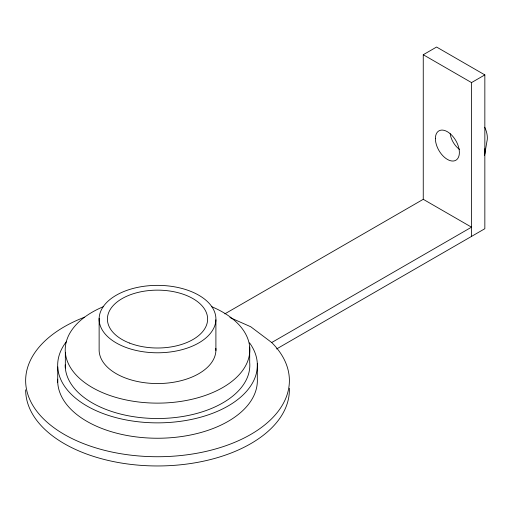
<?xml version="1.0" encoding="UTF-8"?>
<svg xmlns="http://www.w3.org/2000/svg" width="513" height="513" viewBox="0 0 513 513"><rect width="100%" height="100%" fill="white"/><g stroke="black" fill="none" stroke-linecap="round" stroke-linejoin="round"><path stroke-width="0.77" d="M484.541 155.465L486.895 141.594A18.84 10.876 60 0 0 484.747 127.243M224.835 313.866L423.257 199.313L423.257 54.731L436.576 47.036L484.843 74.904L484.843 228.715L276.571 348.962M423.257 54.731L471.524 82.593L484.843 74.904M84.664 317.143A131.867 76.129 0 0 0 46.125 421.346A131.867 76.129 0 0 0 225.784 445.739A131.867 76.129 0 0 0 271.717 342.537L471.524 227.176L423.257 199.313M229.914 317.534L250.761 326.768L271.717 342.537M471.524 82.593L471.524 236.41M257.314 363.486L257.314 378.863A99.843 57.642 0 0 1 157.786 438.243A99.843 57.642 0 0 1 57.706 379.178M249.696 347.07L249.696 362.454A92.308 53.294 0 0 1 159.626 418.499A92.308 53.294 0 0 1 65.209 364.89M215.902 319.779A58.399 33.717 0 0 1 127.275 347.917A58.399 33.717 0 0 1 129.372 289.537A58.399 33.717 0 0 1 215.902 319.779L215.902 350.539M99.131 318.374L99.131 349.141A58.399 33.717 0 0 0 158.216 383.551A58.399 33.717 0 0 0 215.858 348.333M65.337 352.604L65.337 367.988M57.719 366.955L57.719 382.339M289.358 388.309A131.867 76.129 0 0 1 158.831 465.958A131.867 76.129 0 0 1 25.65 389.829M249.517 342.831A99.843 57.642 0 0 1 156.343 422.859A99.843 57.642 0 0 1 66.446 341.594M211.35 306.55A92.308 53.294 0 0 1 226.22 385.43A92.308 53.294 0 0 1 88.787 385.41A92.308 53.294 0 0 1 103.716 306.537M484.708 148.828A34.127 19.706 60 0 1 484.753 154.182M459.597 149.475A15.069 8.702 60 0 1 450.183 133.726M129.475 343.05A50.107 28.933 0 0 0 207.502 321.112A50.107 28.933 0 0 0 135.573 293.064A50.107 28.933 0 0 0 129.475 343.05M435.396 138.645A16.955 9.785 60 0 0 453.383 161.018A16.955 9.785 60 0 0 453.383 137.042A16.955 9.785 60 0 0 435.396 138.645"/></g></svg>
